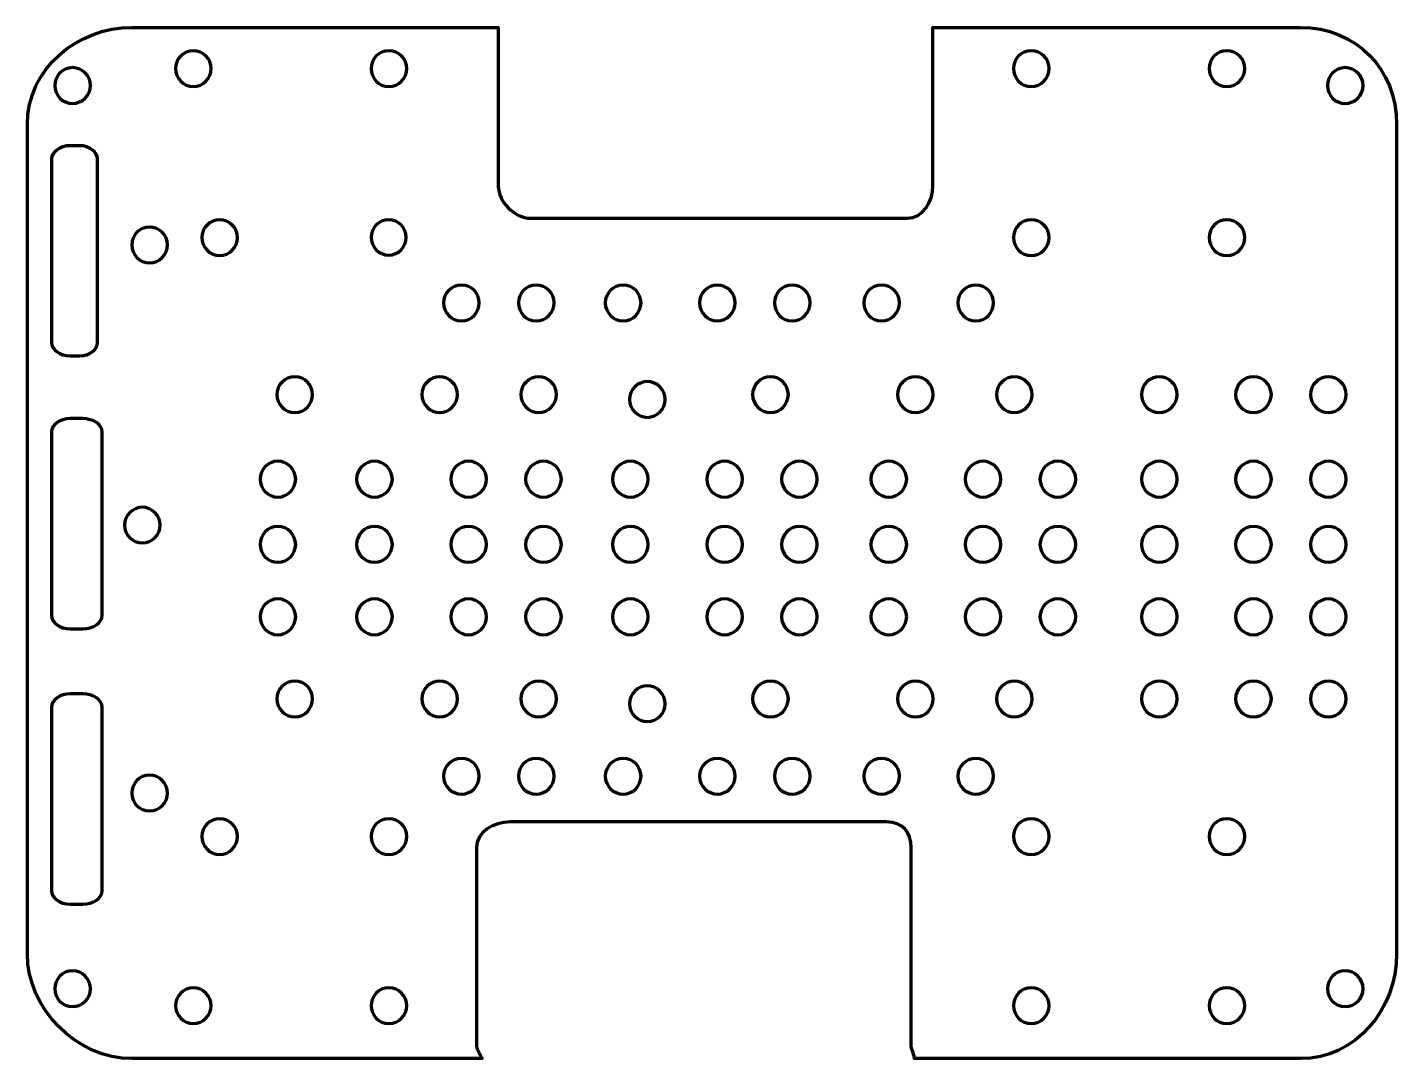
# Model space of a CAD drawing. Header units: inches. Extents: x -3.2 to 16.9, y -19 to 15.7.
# Drawn here: x -3.1 to 16.9, y 0.6 to 15.66 of the extents above; entities that cross this region are included whole.
import ezdxf

# ---------------------------------------------------------------- set-up
doc = ezdxf.new("R2010")
doc.units = ezdxf.units.IN
doc.header["$MEASUREMENT"] = 0
doc.layers.add('Layer 1', color=7, linetype='Continuous')

msp = doc.modelspace()

# ---------------------------------------------------------------- linework, layer by layer
at = {"layer": 'Layer 1', "color": 7, "lineweight": 70, "true_color": 0xffffff}
for points, knots in [([(15.491, 15.663), (15.491, 15.663), (10.125, 15.663), (10.125, 15.663), (10.125, 15.663), (10.125, 13.348), (10.125, 13.348), (10.125, 13.115), (9.979, 12.876), (9.746, 12.876), (9.746, 12.876), (4.246, 12.876), (4.246, 12.876), (4.013, 12.876), (3.775, 13.115), (3.775, 13.348), (3.775, 13.348), (3.775, 15.663), (3.775, 15.663), (3.775, 15.663), (-1.572, 15.663), (-1.572, 15.663), (-2.383, 15.663), (-3.104, 15.055), (-3.104, 14.244), (-3.104, 14.244), (-3.104, 2.132), (-3.104, 2.132), (-3.104, 1.321), (-2.383, 0.6), (-1.572, 0.6), (-1.572, 0.6), (3.537, 0.6), (3.537, 0.6), (3.527, 0.635), (3.457, 0.737), (3.457, 0.776), (3.457, 0.776), (3.457, 3.68), (3.457, 3.68), (3.457, 3.913), (3.712, 4.057), (3.945, 4.057), (3.945, 4.057), (9.445, 4.057), (9.445, 4.057), (9.677, 4.057), (9.807, 3.913), (9.807, 3.68), (9.807, 3.68), (9.807, 0.776), (9.807, 0.776), (9.807, 0.737), (9.862, 0.635), (9.852, 0.6), (9.852, 0.6), (15.491, 0.6), (15.491, 0.6), (16.302, 0.6), (16.898, 1.321), (16.898, 2.132), (16.898, 2.132), (16.898, 14.244), (16.898, 14.244), (16.898, 15.055), (16.302, 15.663), (15.491, 15.663)], [0, 0, 0, 0, 1, 1, 1, 2, 2, 2, 3, 3, 3, 4, 4, 4, 5, 5, 5, 6, 6, 6, 7, 7, 7, 8, 8, 8, 9, 9, 9, 10, 10, 10, 11, 11, 11, 12, 12, 12, 13, 13, 13, 14, 14, 14, 15, 15, 15, 16, 16, 16, 17, 17, 17, 18, 18, 18, 19, 19, 19, 20, 20, 20, 21, 21, 21, 22, 22, 22, 22]), ([(-0.68, 14.8), (-0.824, 14.8), (-0.941, 14.917), (-0.941, 15.061), (-0.941, 15.205), (-0.824, 15.322), (-0.68, 15.322), (-0.536, 15.322), (-0.419, 15.205), (-0.419, 15.061), (-0.419, 14.917), (-0.536, 14.8), (-0.68, 14.8)], [0, 0, 0, 0, 1, 1, 1, 2, 2, 2, 3, 3, 3, 4, 4, 4, 4]), ([(2.177, 14.8), (2.033, 14.8), (1.916, 14.917), (1.916, 15.061), (1.916, 15.205), (2.033, 15.322), (2.177, 15.322), (2.321, 15.322), (2.438, 15.205), (2.438, 15.061), (2.438, 14.917), (2.321, 14.8), (2.177, 14.8)], [0, 0, 0, 0, 1, 1, 1, 2, 2, 2, 3, 3, 3, 4, 4, 4, 4]), ([(11.561, 15.322), (11.705, 15.322), (11.822, 15.205), (11.822, 15.061), (11.822, 14.917), (11.705, 14.8), (11.561, 14.8), (11.417, 14.8), (11.3, 14.917), (11.3, 15.061), (11.3, 15.205), (11.417, 15.322), (11.561, 15.322)], [0, 0, 0, 0, 1, 1, 1, 2, 2, 2, 3, 3, 3, 4, 4, 4, 4]), ([(14.419, 15.322), (14.563, 15.322), (14.68, 15.205), (14.68, 15.061), (14.68, 14.917), (14.563, 14.8), (14.419, 14.8), (14.275, 14.8), (14.158, 14.917), (14.158, 15.061), (14.158, 15.205), (14.275, 15.322), (14.419, 15.322)], [0, 0, 0, 0, 1, 1, 1, 2, 2, 2, 3, 3, 3, 4, 4, 4, 4]), ([(-2.444, 14.553), (-2.588, 14.553), (-2.705, 14.67), (-2.705, 14.814), (-2.705, 14.958), (-2.588, 15.075), (-2.444, 15.075), (-2.3, 15.075), (-2.183, 14.958), (-2.183, 14.814), (-2.183, 14.67), (-2.3, 14.553), (-2.444, 14.553)], [0, 0, 0, 0, 1, 1, 1, 2, 2, 2, 3, 3, 3, 4, 4, 4, 4]), ([(16.147, 14.553), (16.003, 14.553), (15.886, 14.67), (15.886, 14.814), (15.886, 14.958), (16.003, 15.075), (16.147, 15.075), (16.291, 15.075), (16.408, 14.958), (16.408, 14.814), (16.408, 14.67), (16.291, 14.553), (16.147, 14.553)], [0, 0, 0, 0, 1, 1, 1, 2, 2, 2, 3, 3, 3, 4, 4, 4, 4]), ([(-2.081, 11.064), (-2.081, 10.955), (-2.194, 10.866), (-2.345, 10.866), (-2.345, 10.866), (-2.478, 10.866), (-2.478, 10.866), (-2.629, 10.866), (-2.752, 10.955), (-2.752, 11.064), (-2.752, 11.064), (-2.752, 13.736), (-2.752, 13.736), (-2.752, 13.846), (-2.629, 13.935), (-2.478, 13.935), (-2.478, 13.935), (-2.345, 13.935), (-2.345, 13.935), (-2.194, 13.935), (-2.081, 13.846), (-2.081, 13.736), (-2.081, 13.736), (-2.081, 11.064), (-2.081, 11.064)], [0, 0, 0, 0, 1, 1, 1, 2, 2, 2, 3, 3, 3, 4, 4, 4, 5, 5, 5, 6, 6, 6, 7, 7, 7, 8, 8, 8, 8]), ([(-0.296, 12.331), (-0.44, 12.331), (-0.557, 12.448), (-0.557, 12.592), (-0.557, 12.736), (-0.44, 12.853), (-0.296, 12.853), (-0.152, 12.853), (-0.035, 12.736), (-0.035, 12.592), (-0.035, 12.448), (-0.152, 12.331), (-0.296, 12.331)], [0, 0, 0, 0, 1, 1, 1, 2, 2, 2, 3, 3, 3, 4, 4, 4, 4]), ([(1.916, 12.595), (1.916, 12.737), (2.032, 12.853), (2.174, 12.853), (2.316, 12.853), (2.431, 12.737), (2.431, 12.595), (2.431, 12.453), (2.316, 12.338), (2.174, 12.338), (2.032, 12.338), (1.916, 12.453), (1.916, 12.595)], [0, 0, 0, 0, 1, 1, 1, 2, 2, 2, 3, 3, 3, 4, 4, 4, 4]), ([(11.561, 12.853), (11.705, 12.853), (11.822, 12.736), (11.822, 12.592), (11.822, 12.448), (11.705, 12.331), (11.561, 12.331), (11.417, 12.331), (11.3, 12.448), (11.3, 12.592), (11.3, 12.736), (11.417, 12.853), (11.561, 12.853)], [0, 0, 0, 0, 1, 1, 1, 2, 2, 2, 3, 3, 3, 4, 4, 4, 4]), ([(14.419, 12.853), (14.563, 12.853), (14.68, 12.736), (14.68, 12.592), (14.68, 12.448), (14.563, 12.331), (14.419, 12.331), (14.275, 12.331), (14.158, 12.448), (14.158, 12.592), (14.158, 12.736), (14.275, 12.853), (14.419, 12.853)], [0, 0, 0, 0, 1, 1, 1, 2, 2, 2, 3, 3, 3, 4, 4, 4, 4]), ([(-1.319, 12.225), (-1.463, 12.225), (-1.58, 12.342), (-1.58, 12.486), (-1.58, 12.63), (-1.463, 12.747), (-1.319, 12.747), (-1.175, 12.747), (-1.058, 12.63), (-1.058, 12.486), (-1.058, 12.342), (-1.175, 12.225), (-1.319, 12.225)], [0, 0, 0, 0, 1, 1, 1, 2, 2, 2, 3, 3, 3, 4, 4, 4, 4]), ([(3.236, 11.9), (3.38, 11.9), (3.497, 11.783), (3.497, 11.639), (3.497, 11.495), (3.38, 11.378), (3.236, 11.378), (3.092, 11.378), (2.975, 11.495), (2.975, 11.639), (2.975, 11.783), (3.092, 11.9), (3.236, 11.9)], [0, 0, 0, 0, 1, 1, 1, 2, 2, 2, 3, 3, 3, 4, 4, 4, 4]), ([(4.329, 11.9), (4.473, 11.9), (4.59, 11.783), (4.59, 11.639), (4.59, 11.495), (4.473, 11.378), (4.329, 11.378), (4.185, 11.378), (4.068, 11.495), (4.068, 11.639), (4.068, 11.783), (4.185, 11.9), (4.329, 11.9)], [0, 0, 0, 0, 1, 1, 1, 2, 2, 2, 3, 3, 3, 4, 4, 4, 4]), ([(5.599, 11.9), (5.743, 11.9), (5.86, 11.783), (5.86, 11.639), (5.86, 11.495), (5.743, 11.378), (5.599, 11.378), (5.455, 11.378), (5.338, 11.495), (5.338, 11.639), (5.338, 11.783), (5.455, 11.9), (5.599, 11.9)], [0, 0, 0, 0, 1, 1, 1, 2, 2, 2, 3, 3, 3, 4, 4, 4, 4]), ([(6.975, 11.9), (7.119, 11.9), (7.236, 11.783), (7.236, 11.639), (7.236, 11.495), (7.119, 11.378), (6.975, 11.378), (6.831, 11.378), (6.714, 11.495), (6.714, 11.639), (6.714, 11.783), (6.831, 11.9), (6.975, 11.9)], [0, 0, 0, 0, 1, 1, 1, 2, 2, 2, 3, 3, 3, 4, 4, 4, 4]), ([(8.069, 11.9), (8.213, 11.9), (8.33, 11.783), (8.33, 11.639), (8.33, 11.495), (8.213, 11.378), (8.069, 11.378), (7.925, 11.378), (7.808, 11.495), (7.808, 11.639), (7.808, 11.783), (7.925, 11.9), (8.069, 11.9)], [0, 0, 0, 0, 1, 1, 1, 2, 2, 2, 3, 3, 3, 4, 4, 4, 4]), ([(9.374, 11.9), (9.518, 11.9), (9.635, 11.783), (9.635, 11.639), (9.635, 11.495), (9.518, 11.378), (9.374, 11.378), (9.23, 11.378), (9.113, 11.495), (9.113, 11.639), (9.113, 11.783), (9.23, 11.9), (9.374, 11.9)], [0, 0, 0, 0, 1, 1, 1, 2, 2, 2, 3, 3, 3, 4, 4, 4, 4]), ([(10.75, 11.9), (10.894, 11.9), (11.011, 11.783), (11.011, 11.639), (11.011, 11.495), (10.894, 11.378), (10.75, 11.378), (10.606, 11.378), (10.489, 11.495), (10.489, 11.639), (10.489, 11.783), (10.606, 11.9), (10.75, 11.9)], [0, 0, 0, 0, 1, 1, 1, 2, 2, 2, 3, 3, 3, 4, 4, 4, 4]), ([(0.801, 10.038), (0.657, 10.038), (0.541, 10.155), (0.541, 10.299), (0.541, 10.443), (0.657, 10.559), (0.801, 10.559), (0.946, 10.559), (1.062, 10.443), (1.062, 10.299), (1.062, 10.155), (0.946, 10.038), (0.801, 10.038)], [0, 0, 0, 0, 1, 1, 1, 2, 2, 2, 3, 3, 3, 4, 4, 4, 4]), ([(2.918, 10.559), (3.062, 10.559), (3.179, 10.443), (3.179, 10.299), (3.179, 10.155), (3.062, 10.038), (2.918, 10.038), (2.774, 10.038), (2.657, 10.155), (2.657, 10.299), (2.657, 10.443), (2.774, 10.559), (2.918, 10.559)], [0, 0, 0, 0, 1, 1, 1, 2, 2, 2, 3, 3, 3, 4, 4, 4, 4]), ([(4.625, 10.299), (4.625, 10.155), (4.509, 10.038), (4.365, 10.038), (4.22, 10.038), (4.104, 10.155), (4.104, 10.299), (4.104, 10.443), (4.22, 10.559), (4.365, 10.559), (4.509, 10.559), (4.625, 10.443), (4.625, 10.299)], [0, 0, 0, 0, 1, 1, 1, 2, 2, 2, 3, 3, 3, 4, 4, 4, 4]), ([(5.952, 9.967), (5.808, 9.967), (5.691, 10.084), (5.691, 10.228), (5.691, 10.372), (5.808, 10.489), (5.952, 10.489), (6.096, 10.489), (6.213, 10.372), (6.213, 10.228), (6.213, 10.084), (6.096, 9.967), (5.952, 9.967)], [0, 0, 0, 0, 1, 1, 1, 2, 2, 2, 3, 3, 3, 4, 4, 4, 4]), ([(7.751, 10.559), (7.895, 10.559), (8.012, 10.443), (8.012, 10.299), (8.012, 10.155), (7.895, 10.038), (7.751, 10.038), (7.607, 10.038), (7.49, 10.155), (7.49, 10.299), (7.49, 10.443), (7.607, 10.559), (7.751, 10.559)], [0, 0, 0, 0, 1, 1, 1, 2, 2, 2, 3, 3, 3, 4, 4, 4, 4]), ([(9.868, 10.038), (9.724, 10.038), (9.607, 10.155), (9.607, 10.299), (9.607, 10.443), (9.724, 10.559), (9.868, 10.559), (10.012, 10.559), (10.129, 10.443), (10.129, 10.299), (10.129, 10.155), (10.012, 10.038), (9.868, 10.038)], [0, 0, 0, 0, 1, 1, 1, 2, 2, 2, 3, 3, 3, 4, 4, 4, 4]), ([(11.314, 10.559), (11.458, 10.559), (11.575, 10.443), (11.575, 10.299), (11.575, 10.155), (11.458, 10.038), (11.314, 10.038), (11.17, 10.038), (11.053, 10.155), (11.053, 10.299), (11.053, 10.443), (11.17, 10.559), (11.314, 10.559)], [0, 0, 0, 0, 1, 1, 1, 2, 2, 2, 3, 3, 3, 4, 4, 4, 4]), ([(13.431, 10.038), (13.287, 10.038), (13.17, 10.155), (13.17, 10.299), (13.17, 10.443), (13.287, 10.559), (13.431, 10.559), (13.575, 10.559), (13.692, 10.443), (13.692, 10.299), (13.692, 10.155), (13.575, 10.038), (13.431, 10.038)], [0, 0, 0, 0, 1, 1, 1, 2, 2, 2, 3, 3, 3, 4, 4, 4, 4]), ([(14.807, 10.038), (14.663, 10.038), (14.546, 10.155), (14.546, 10.299), (14.546, 10.443), (14.663, 10.559), (14.807, 10.559), (14.951, 10.559), (15.068, 10.443), (15.068, 10.299), (15.068, 10.155), (14.951, 10.038), (14.807, 10.038)], [0, 0, 0, 0, 1, 1, 1, 2, 2, 2, 3, 3, 3, 4, 4, 4, 4]), ([(15.9, 10.559), (16.044, 10.559), (16.161, 10.443), (16.161, 10.299), (16.161, 10.155), (16.044, 10.038), (15.9, 10.038), (15.756, 10.038), (15.64, 10.155), (15.64, 10.299), (15.64, 10.443), (15.756, 10.559), (15.9, 10.559)], [0, 0, 0, 0, 1, 1, 1, 2, 2, 2, 3, 3, 3, 4, 4, 4, 4]), ([(-2.011, 7.078), (-2.011, 6.968), (-2.145, 6.879), (-2.296, 6.879), (-2.296, 6.879), (-2.478, 6.879), (-2.478, 6.879), (-2.629, 6.879), (-2.752, 6.968), (-2.752, 7.078), (-2.752, 7.078), (-2.752, 9.75), (-2.752, 9.75), (-2.752, 9.859), (-2.629, 9.948), (-2.478, 9.948), (-2.478, 9.948), (-2.296, 9.948), (-2.296, 9.948), (-2.145, 9.948), (-2.011, 9.859), (-2.011, 9.75), (-2.011, 9.75), (-2.011, 7.078), (-2.011, 7.078)], [0, 0, 0, 0, 1, 1, 1, 2, 2, 2, 3, 3, 3, 4, 4, 4, 5, 5, 5, 6, 6, 6, 7, 7, 7, 8, 8, 8, 8]), ([(0.555, 9.325), (0.699, 9.325), (0.815, 9.208), (0.815, 9.064), (0.815, 8.92), (0.699, 8.803), (0.555, 8.803), (0.41, 8.803), (0.294, 8.92), (0.294, 9.064), (0.294, 9.208), (0.41, 9.325), (0.555, 9.325)], [0, 0, 0, 0, 1, 1, 1, 2, 2, 2, 3, 3, 3, 4, 4, 4, 4]), ([(1.966, 9.325), (2.11, 9.325), (2.227, 9.208), (2.227, 9.064), (2.227, 8.92), (2.11, 8.803), (1.966, 8.803), (1.822, 8.803), (1.705, 8.92), (1.705, 9.064), (1.705, 9.208), (1.822, 9.325), (1.966, 9.325)], [0, 0, 0, 0, 1, 1, 1, 2, 2, 2, 3, 3, 3, 4, 4, 4, 4]), ([(3.341, 8.803), (3.197, 8.803), (3.081, 8.92), (3.081, 9.064), (3.081, 9.208), (3.197, 9.325), (3.341, 9.325), (3.486, 9.325), (3.602, 9.208), (3.602, 9.064), (3.602, 8.92), (3.486, 8.803), (3.341, 8.803)], [0, 0, 0, 0, 1, 1, 1, 2, 2, 2, 3, 3, 3, 4, 4, 4, 4]), ([(4.435, 8.803), (4.291, 8.803), (4.174, 8.92), (4.174, 9.064), (4.174, 9.208), (4.291, 9.325), (4.435, 9.325), (4.579, 9.325), (4.696, 9.208), (4.696, 9.064), (4.696, 8.92), (4.579, 8.803), (4.435, 8.803)], [0, 0, 0, 0, 1, 1, 1, 2, 2, 2, 3, 3, 3, 4, 4, 4, 4]), ([(5.705, 8.803), (5.561, 8.803), (5.444, 8.92), (5.444, 9.064), (5.444, 9.208), (5.561, 9.325), (5.705, 9.325), (5.849, 9.325), (5.966, 9.208), (5.966, 9.064), (5.966, 8.92), (5.849, 8.803), (5.705, 8.803)], [0, 0, 0, 0, 1, 1, 1, 2, 2, 2, 3, 3, 3, 4, 4, 4, 4]), ([(7.081, 8.803), (6.937, 8.803), (6.82, 8.92), (6.82, 9.064), (6.82, 9.208), (6.937, 9.325), (7.081, 9.325), (7.225, 9.325), (7.342, 9.208), (7.342, 9.064), (7.342, 8.92), (7.225, 8.803), (7.081, 8.803)], [0, 0, 0, 0, 1, 1, 1, 2, 2, 2, 3, 3, 3, 4, 4, 4, 4]), ([(8.175, 8.803), (8.03, 8.803), (7.914, 8.92), (7.914, 9.064), (7.914, 9.208), (8.03, 9.325), (8.175, 9.325), (8.319, 9.325), (8.435, 9.208), (8.435, 9.064), (8.435, 8.92), (8.319, 8.803), (8.175, 8.803)], [0, 0, 0, 0, 1, 1, 1, 2, 2, 2, 3, 3, 3, 4, 4, 4, 4]), ([(9.48, 8.803), (9.336, 8.803), (9.219, 8.92), (9.219, 9.064), (9.219, 9.208), (9.336, 9.325), (9.48, 9.325), (9.624, 9.325), (9.741, 9.208), (9.741, 9.064), (9.741, 8.92), (9.624, 8.803), (9.48, 8.803)], [0, 0, 0, 0, 1, 1, 1, 2, 2, 2, 3, 3, 3, 4, 4, 4, 4]), ([(11.117, 9.064), (11.117, 8.92), (11, 8.803), (10.856, 8.803), (10.712, 8.803), (10.595, 8.92), (10.595, 9.064), (10.595, 9.208), (10.712, 9.325), (10.856, 9.325), (11, 9.325), (11.117, 9.208), (11.117, 9.064)], [0, 0, 0, 0, 1, 1, 1, 2, 2, 2, 3, 3, 3, 4, 4, 4, 4]), ([(11.949, 8.803), (11.805, 8.803), (11.688, 8.92), (11.688, 9.064), (11.688, 9.208), (11.805, 9.325), (11.949, 9.325), (12.093, 9.325), (12.21, 9.208), (12.21, 9.064), (12.21, 8.92), (12.093, 8.803), (11.949, 8.803)], [0, 0, 0, 0, 1, 1, 1, 2, 2, 2, 3, 3, 3, 4, 4, 4, 4]), ([(13.431, 8.803), (13.287, 8.803), (13.17, 8.92), (13.17, 9.064), (13.17, 9.208), (13.287, 9.325), (13.431, 9.325), (13.575, 9.325), (13.692, 9.208), (13.692, 9.064), (13.692, 8.92), (13.575, 8.803), (13.431, 8.803)], [0, 0, 0, 0, 1, 1, 1, 2, 2, 2, 3, 3, 3, 4, 4, 4, 4]), ([(14.807, 8.803), (14.663, 8.803), (14.546, 8.92), (14.546, 9.064), (14.546, 9.208), (14.663, 9.325), (14.807, 9.325), (14.951, 9.325), (15.068, 9.208), (15.068, 9.064), (15.068, 8.92), (14.951, 8.803), (14.807, 8.803)], [0, 0, 0, 0, 1, 1, 1, 2, 2, 2, 3, 3, 3, 4, 4, 4, 4]), ([(15.9, 9.325), (16.044, 9.325), (16.161, 9.208), (16.161, 9.064), (16.161, 8.92), (16.044, 8.803), (15.9, 8.803), (15.756, 8.803), (15.64, 8.92), (15.64, 9.064), (15.64, 9.208), (15.756, 9.325), (15.9, 9.325)], [0, 0, 0, 0, 1, 1, 1, 2, 2, 2, 3, 3, 3, 4, 4, 4, 4]), ([(-1.425, 8.132), (-1.569, 8.132), (-1.686, 8.248), (-1.686, 8.392), (-1.686, 8.536), (-1.569, 8.653), (-1.425, 8.653), (-1.281, 8.653), (-1.164, 8.536), (-1.164, 8.392), (-1.164, 8.248), (-1.281, 8.132), (-1.425, 8.132)], [0, 0, 0, 0, 1, 1, 1, 2, 2, 2, 3, 3, 3, 4, 4, 4, 4]), ([(0.555, 8.372), (0.699, 8.372), (0.815, 8.255), (0.815, 8.111), (0.815, 7.967), (0.699, 7.851), (0.555, 7.851), (0.41, 7.851), (0.294, 7.967), (0.294, 8.111), (0.294, 8.255), (0.41, 8.372), (0.555, 8.372)], [0, 0, 0, 0, 1, 1, 1, 2, 2, 2, 3, 3, 3, 4, 4, 4, 4]), ([(1.966, 8.372), (2.11, 8.372), (2.227, 8.255), (2.227, 8.111), (2.227, 7.967), (2.11, 7.851), (1.966, 7.851), (1.822, 7.851), (1.705, 7.967), (1.705, 8.111), (1.705, 8.255), (1.822, 8.372), (1.966, 8.372)], [0, 0, 0, 0, 1, 1, 1, 2, 2, 2, 3, 3, 3, 4, 4, 4, 4]), ([(3.341, 7.851), (3.197, 7.851), (3.081, 7.967), (3.081, 8.111), (3.081, 8.255), (3.197, 8.372), (3.341, 8.372), (3.486, 8.372), (3.602, 8.255), (3.602, 8.111), (3.602, 7.967), (3.486, 7.851), (3.341, 7.851)], [0, 0, 0, 0, 1, 1, 1, 2, 2, 2, 3, 3, 3, 4, 4, 4, 4]), ([(4.435, 7.851), (4.291, 7.851), (4.174, 7.967), (4.174, 8.111), (4.174, 8.255), (4.291, 8.372), (4.435, 8.372), (4.579, 8.372), (4.696, 8.255), (4.696, 8.111), (4.696, 7.967), (4.579, 7.851), (4.435, 7.851)], [0, 0, 0, 0, 1, 1, 1, 2, 2, 2, 3, 3, 3, 4, 4, 4, 4]), ([(5.705, 7.851), (5.561, 7.851), (5.444, 7.967), (5.444, 8.111), (5.444, 8.255), (5.561, 8.372), (5.705, 8.372), (5.849, 8.372), (5.966, 8.255), (5.966, 8.111), (5.966, 7.967), (5.849, 7.851), (5.705, 7.851)], [0, 0, 0, 0, 1, 1, 1, 2, 2, 2, 3, 3, 3, 4, 4, 4, 4]), ([(7.081, 7.851), (6.937, 7.851), (6.82, 7.967), (6.82, 8.111), (6.82, 8.255), (6.937, 8.372), (7.081, 8.372), (7.225, 8.372), (7.342, 8.255), (7.342, 8.111), (7.342, 7.967), (7.225, 7.851), (7.081, 7.851)], [0, 0, 0, 0, 1, 1, 1, 2, 2, 2, 3, 3, 3, 4, 4, 4, 4]), ([(8.175, 7.851), (8.03, 7.851), (7.914, 7.967), (7.914, 8.111), (7.914, 8.255), (8.03, 8.372), (8.175, 8.372), (8.319, 8.372), (8.435, 8.255), (8.435, 8.111), (8.435, 7.967), (8.319, 7.851), (8.175, 7.851)], [0, 0, 0, 0, 1, 1, 1, 2, 2, 2, 3, 3, 3, 4, 4, 4, 4]), ([(9.48, 7.851), (9.336, 7.851), (9.219, 7.967), (9.219, 8.111), (9.219, 8.255), (9.336, 8.372), (9.48, 8.372), (9.624, 8.372), (9.741, 8.255), (9.741, 8.111), (9.741, 7.967), (9.624, 7.851), (9.48, 7.851)], [0, 0, 0, 0, 1, 1, 1, 2, 2, 2, 3, 3, 3, 4, 4, 4, 4]), ([(11.117, 8.111), (11.117, 7.967), (11, 7.851), (10.856, 7.851), (10.712, 7.851), (10.595, 7.967), (10.595, 8.111), (10.595, 8.255), (10.712, 8.372), (10.856, 8.372), (11, 8.372), (11.117, 8.255), (11.117, 8.111)], [0, 0, 0, 0, 1, 1, 1, 2, 2, 2, 3, 3, 3, 4, 4, 4, 4]), ([(11.949, 7.851), (11.805, 7.851), (11.688, 7.967), (11.688, 8.111), (11.688, 8.255), (11.805, 8.372), (11.949, 8.372), (12.093, 8.372), (12.21, 8.255), (12.21, 8.111), (12.21, 7.967), (12.093, 7.851), (11.949, 7.851)], [0, 0, 0, 0, 1, 1, 1, 2, 2, 2, 3, 3, 3, 4, 4, 4, 4]), ([(13.431, 7.851), (13.287, 7.851), (13.17, 7.967), (13.17, 8.111), (13.17, 8.255), (13.287, 8.372), (13.431, 8.372), (13.575, 8.372), (13.692, 8.255), (13.692, 8.111), (13.692, 7.967), (13.575, 7.851), (13.431, 7.851)], [0, 0, 0, 0, 1, 1, 1, 2, 2, 2, 3, 3, 3, 4, 4, 4, 4]), ([(14.807, 7.851), (14.663, 7.851), (14.546, 7.967), (14.546, 8.111), (14.546, 8.255), (14.663, 8.372), (14.807, 8.372), (14.951, 8.372), (15.068, 8.255), (15.068, 8.111), (15.068, 7.967), (14.951, 7.851), (14.807, 7.851)], [0, 0, 0, 0, 1, 1, 1, 2, 2, 2, 3, 3, 3, 4, 4, 4, 4]), ([(15.9, 8.372), (16.044, 8.372), (16.161, 8.255), (16.161, 8.111), (16.161, 7.967), (16.044, 7.851), (15.9, 7.851), (15.756, 7.851), (15.64, 7.967), (15.64, 8.111), (15.64, 8.255), (15.756, 8.372), (15.9, 8.372)], [0, 0, 0, 0, 1, 1, 1, 2, 2, 2, 3, 3, 3, 4, 4, 4, 4]), ([(0.294, 7.053), (0.294, 7.197), (0.41, 7.314), (0.555, 7.314), (0.699, 7.314), (0.815, 7.197), (0.815, 7.053), (0.815, 6.909), (0.699, 6.792), (0.555, 6.792), (0.41, 6.792), (0.294, 6.909), (0.294, 7.053)], [0, 0, 0, 0, 1, 1, 1, 2, 2, 2, 3, 3, 3, 4, 4, 4, 4]), ([(1.705, 7.053), (1.705, 7.197), (1.822, 7.314), (1.966, 7.314), (2.11, 7.314), (2.227, 7.197), (2.227, 7.053), (2.227, 6.909), (2.11, 6.792), (1.966, 6.792), (1.822, 6.792), (1.705, 6.909), (1.705, 7.053)], [0, 0, 0, 0, 1, 1, 1, 2, 2, 2, 3, 3, 3, 4, 4, 4, 4]), ([(3.341, 6.792), (3.197, 6.792), (3.081, 6.909), (3.081, 7.053), (3.081, 7.197), (3.197, 7.314), (3.341, 7.314), (3.486, 7.314), (3.602, 7.197), (3.602, 7.053), (3.602, 6.909), (3.486, 6.792), (3.341, 6.792)], [0, 0, 0, 0, 1, 1, 1, 2, 2, 2, 3, 3, 3, 4, 4, 4, 4]), ([(4.435, 6.792), (4.291, 6.792), (4.174, 6.909), (4.174, 7.053), (4.174, 7.197), (4.291, 7.314), (4.435, 7.314), (4.579, 7.314), (4.696, 7.197), (4.696, 7.053), (4.696, 6.909), (4.579, 6.792), (4.435, 6.792)], [0, 0, 0, 0, 1, 1, 1, 2, 2, 2, 3, 3, 3, 4, 4, 4, 4]), ([(5.966, 7.053), (5.966, 6.909), (5.849, 6.792), (5.705, 6.792), (5.561, 6.792), (5.444, 6.909), (5.444, 7.053), (5.444, 7.197), (5.561, 7.314), (5.705, 7.314), (5.849, 7.314), (5.966, 7.197), (5.966, 7.053)], [0, 0, 0, 0, 1, 1, 1, 2, 2, 2, 3, 3, 3, 4, 4, 4, 4]), ([(7.081, 6.792), (6.937, 6.792), (6.82, 6.909), (6.82, 7.053), (6.82, 7.197), (6.937, 7.314), (7.081, 7.314), (7.225, 7.314), (7.342, 7.197), (7.342, 7.053), (7.342, 6.909), (7.225, 6.792), (7.081, 6.792)], [0, 0, 0, 0, 1, 1, 1, 2, 2, 2, 3, 3, 3, 4, 4, 4, 4]), ([(8.175, 6.792), (8.03, 6.792), (7.914, 6.909), (7.914, 7.053), (7.914, 7.197), (8.03, 7.314), (8.175, 7.314), (8.319, 7.314), (8.435, 7.197), (8.435, 7.053), (8.435, 6.909), (8.319, 6.792), (8.175, 6.792)], [0, 0, 0, 0, 1, 1, 1, 2, 2, 2, 3, 3, 3, 4, 4, 4, 4]), ([(9.741, 7.053), (9.741, 6.909), (9.624, 6.792), (9.48, 6.792), (9.336, 6.792), (9.219, 6.909), (9.219, 7.053), (9.219, 7.197), (9.336, 7.314), (9.48, 7.314), (9.624, 7.314), (9.741, 7.197), (9.741, 7.053)], [0, 0, 0, 0, 1, 1, 1, 2, 2, 2, 3, 3, 3, 4, 4, 4, 4]), ([(10.856, 6.792), (10.712, 6.792), (10.595, 6.909), (10.595, 7.053), (10.595, 7.197), (10.712, 7.314), (10.856, 7.314), (11, 7.314), (11.117, 7.197), (11.117, 7.053), (11.117, 6.909), (11, 6.792), (10.856, 6.792)], [0, 0, 0, 0, 1, 1, 1, 2, 2, 2, 3, 3, 3, 4, 4, 4, 4]), ([(11.949, 6.792), (11.805, 6.792), (11.688, 6.909), (11.688, 7.053), (11.688, 7.197), (11.805, 7.314), (11.949, 7.314), (12.093, 7.314), (12.21, 7.197), (12.21, 7.053), (12.21, 6.909), (12.093, 6.792), (11.949, 6.792)], [0, 0, 0, 0, 1, 1, 1, 2, 2, 2, 3, 3, 3, 4, 4, 4, 4]), ([(13.431, 6.792), (13.287, 6.792), (13.17, 6.909), (13.17, 7.053), (13.17, 7.197), (13.287, 7.314), (13.431, 7.314), (13.575, 7.314), (13.692, 7.197), (13.692, 7.053), (13.692, 6.909), (13.575, 6.792), (13.431, 6.792)], [0, 0, 0, 0, 1, 1, 1, 2, 2, 2, 3, 3, 3, 4, 4, 4, 4]), ([(14.807, 6.792), (14.663, 6.792), (14.546, 6.909), (14.546, 7.053), (14.546, 7.197), (14.663, 7.314), (14.807, 7.314), (14.951, 7.314), (15.068, 7.197), (15.068, 7.053), (15.068, 6.909), (14.951, 6.792), (14.807, 6.792)], [0, 0, 0, 0, 1, 1, 1, 2, 2, 2, 3, 3, 3, 4, 4, 4, 4]), ([(15.9, 7.314), (16.044, 7.314), (16.161, 7.197), (16.161, 7.053), (16.161, 6.909), (16.044, 6.792), (15.9, 6.792), (15.756, 6.792), (15.64, 6.909), (15.64, 7.053), (15.64, 7.197), (15.756, 7.314), (15.9, 7.314)], [0, 0, 0, 0, 1, 1, 1, 2, 2, 2, 3, 3, 3, 4, 4, 4, 4]), ([(0.801, 5.593), (0.657, 5.593), (0.541, 5.71), (0.541, 5.854), (0.541, 5.998), (0.657, 6.114), (0.801, 6.114), (0.946, 6.114), (1.062, 5.998), (1.062, 5.854), (1.062, 5.71), (0.946, 5.593), (0.801, 5.593)], [0, 0, 0, 0, 1, 1, 1, 2, 2, 2, 3, 3, 3, 4, 4, 4, 4]), ([(2.657, 5.854), (2.657, 5.998), (2.774, 6.114), (2.918, 6.114), (3.062, 6.114), (3.179, 5.998), (3.179, 5.854), (3.179, 5.71), (3.062, 5.593), (2.918, 5.593), (2.774, 5.593), (2.657, 5.71), (2.657, 5.854)], [0, 0, 0, 0, 1, 1, 1, 2, 2, 2, 3, 3, 3, 4, 4, 4, 4]), ([(4.365, 5.593), (4.22, 5.593), (4.104, 5.71), (4.104, 5.854), (4.104, 5.998), (4.22, 6.114), (4.365, 6.114), (4.509, 6.114), (4.625, 5.998), (4.625, 5.854), (4.625, 5.71), (4.509, 5.593), (4.365, 5.593)], [0, 0, 0, 0, 1, 1, 1, 2, 2, 2, 3, 3, 3, 4, 4, 4, 4]), ([(5.952, 5.522), (5.808, 5.522), (5.691, 5.639), (5.691, 5.783), (5.691, 5.927), (5.808, 6.044), (5.952, 6.044), (6.096, 6.044), (6.213, 5.927), (6.213, 5.783), (6.213, 5.639), (6.096, 5.522), (5.952, 5.522)], [0, 0, 0, 0, 1, 1, 1, 2, 2, 2, 3, 3, 3, 4, 4, 4, 4]), ([(7.49, 5.854), (7.49, 5.998), (7.607, 6.114), (7.751, 6.114), (7.895, 6.114), (8.012, 5.998), (8.012, 5.854), (8.012, 5.71), (7.895, 5.593), (7.751, 5.593), (7.607, 5.593), (7.49, 5.71), (7.49, 5.854)], [0, 0, 0, 0, 1, 1, 1, 2, 2, 2, 3, 3, 3, 4, 4, 4, 4]), ([(9.868, 5.593), (9.724, 5.593), (9.607, 5.71), (9.607, 5.854), (9.607, 5.998), (9.724, 6.114), (9.868, 6.114), (10.012, 6.114), (10.129, 5.998), (10.129, 5.854), (10.129, 5.71), (10.012, 5.593), (9.868, 5.593)], [0, 0, 0, 0, 1, 1, 1, 2, 2, 2, 3, 3, 3, 4, 4, 4, 4]), ([(11.053, 5.854), (11.053, 5.998), (11.17, 6.114), (11.314, 6.114), (11.458, 6.114), (11.575, 5.998), (11.575, 5.854), (11.575, 5.71), (11.458, 5.593), (11.314, 5.593), (11.17, 5.593), (11.053, 5.71), (11.053, 5.854)], [0, 0, 0, 0, 1, 1, 1, 2, 2, 2, 3, 3, 3, 4, 4, 4, 4]), ([(13.431, 5.593), (13.287, 5.593), (13.17, 5.71), (13.17, 5.854), (13.17, 5.998), (13.287, 6.114), (13.431, 6.114), (13.575, 6.114), (13.692, 5.998), (13.692, 5.854), (13.692, 5.71), (13.575, 5.593), (13.431, 5.593)], [0, 0, 0, 0, 1, 1, 1, 2, 2, 2, 3, 3, 3, 4, 4, 4, 4]), ([(14.807, 5.593), (14.663, 5.593), (14.546, 5.71), (14.546, 5.854), (14.546, 5.998), (14.663, 6.114), (14.807, 6.114), (14.951, 6.114), (15.068, 5.998), (15.068, 5.854), (15.068, 5.71), (14.951, 5.593), (14.807, 5.593)], [0, 0, 0, 0, 1, 1, 1, 2, 2, 2, 3, 3, 3, 4, 4, 4, 4]), ([(15.64, 5.854), (15.64, 5.998), (15.756, 6.114), (15.9, 6.114), (16.044, 6.114), (16.161, 5.998), (16.161, 5.854), (16.161, 5.71), (16.044, 5.593), (15.9, 5.593), (15.756, 5.593), (15.64, 5.71), (15.64, 5.854)], [0, 0, 0, 0, 1, 1, 1, 2, 2, 2, 3, 3, 3, 4, 4, 4, 4]), ([(-2.011, 3.056), (-2.011, 2.946), (-2.145, 2.857), (-2.296, 2.857), (-2.296, 2.857), (-2.478, 2.857), (-2.478, 2.857), (-2.629, 2.857), (-2.752, 2.946), (-2.752, 3.056), (-2.752, 3.056), (-2.752, 5.728), (-2.752, 5.728), (-2.752, 5.838), (-2.629, 5.927), (-2.478, 5.927), (-2.478, 5.927), (-2.296, 5.927), (-2.296, 5.927), (-2.145, 5.927), (-2.011, 5.838), (-2.011, 5.728), (-2.011, 5.728), (-2.011, 3.056), (-2.011, 3.056)], [0, 0, 0, 0, 1, 1, 1, 2, 2, 2, 3, 3, 3, 4, 4, 4, 5, 5, 5, 6, 6, 6, 7, 7, 7, 8, 8, 8, 8]), ([(3.236, 4.464), (3.092, 4.464), (2.975, 4.581), (2.975, 4.725), (2.975, 4.869), (3.092, 4.986), (3.236, 4.986), (3.38, 4.986), (3.497, 4.869), (3.497, 4.725), (3.497, 4.581), (3.38, 4.464), (3.236, 4.464)], [0, 0, 0, 0, 1, 1, 1, 2, 2, 2, 3, 3, 3, 4, 4, 4, 4]), ([(4.329, 4.464), (4.185, 4.464), (4.068, 4.581), (4.068, 4.725), (4.068, 4.869), (4.185, 4.986), (4.329, 4.986), (4.473, 4.986), (4.59, 4.869), (4.59, 4.725), (4.59, 4.581), (4.473, 4.464), (4.329, 4.464)], [0, 0, 0, 0, 1, 1, 1, 2, 2, 2, 3, 3, 3, 4, 4, 4, 4]), ([(5.599, 4.464), (5.455, 4.464), (5.338, 4.581), (5.338, 4.725), (5.338, 4.869), (5.455, 4.986), (5.599, 4.986), (5.743, 4.986), (5.86, 4.869), (5.86, 4.725), (5.86, 4.581), (5.743, 4.464), (5.599, 4.464)], [0, 0, 0, 0, 1, 1, 1, 2, 2, 2, 3, 3, 3, 4, 4, 4, 4]), ([(6.975, 4.464), (6.831, 4.464), (6.714, 4.581), (6.714, 4.725), (6.714, 4.869), (6.831, 4.986), (6.975, 4.986), (7.119, 4.986), (7.236, 4.869), (7.236, 4.725), (7.236, 4.581), (7.119, 4.464), (6.975, 4.464)], [0, 0, 0, 0, 1, 1, 1, 2, 2, 2, 3, 3, 3, 4, 4, 4, 4]), ([(8.069, 4.464), (7.925, 4.464), (7.808, 4.581), (7.808, 4.725), (7.808, 4.869), (7.925, 4.986), (8.069, 4.986), (8.213, 4.986), (8.33, 4.869), (8.33, 4.725), (8.33, 4.581), (8.213, 4.464), (8.069, 4.464)], [0, 0, 0, 0, 1, 1, 1, 2, 2, 2, 3, 3, 3, 4, 4, 4, 4]), ([(9.374, 4.464), (9.23, 4.464), (9.113, 4.581), (9.113, 4.725), (9.113, 4.869), (9.23, 4.986), (9.374, 4.986), (9.518, 4.986), (9.635, 4.869), (9.635, 4.725), (9.635, 4.581), (9.518, 4.464), (9.374, 4.464)], [0, 0, 0, 0, 1, 1, 1, 2, 2, 2, 3, 3, 3, 4, 4, 4, 4]), ([(10.75, 4.464), (10.606, 4.464), (10.489, 4.581), (10.489, 4.725), (10.489, 4.869), (10.606, 4.986), (10.75, 4.986), (10.894, 4.986), (11.011, 4.869), (11.011, 4.725), (11.011, 4.581), (10.894, 4.464), (10.75, 4.464)], [0, 0, 0, 0, 1, 1, 1, 2, 2, 2, 3, 3, 3, 4, 4, 4, 4]), ([(-1.319, 4.217), (-1.463, 4.217), (-1.58, 4.334), (-1.58, 4.478), (-1.58, 4.622), (-1.463, 4.739), (-1.319, 4.739), (-1.175, 4.739), (-1.058, 4.622), (-1.058, 4.478), (-1.058, 4.334), (-1.175, 4.217), (-1.319, 4.217)], [0, 0, 0, 0, 1, 1, 1, 2, 2, 2, 3, 3, 3, 4, 4, 4, 4]), ([(-0.296, 3.582), (-0.44, 3.582), (-0.557, 3.699), (-0.557, 3.843), (-0.557, 3.987), (-0.44, 4.104), (-0.296, 4.104), (-0.152, 4.104), (-0.035, 3.987), (-0.035, 3.843), (-0.035, 3.699), (-0.152, 3.582), (-0.296, 3.582)], [0, 0, 0, 0, 1, 1, 1, 2, 2, 2, 3, 3, 3, 4, 4, 4, 4]), ([(2.177, 3.582), (2.033, 3.582), (1.916, 3.699), (1.916, 3.843), (1.916, 3.987), (2.033, 4.104), (2.177, 4.104), (2.321, 4.104), (2.438, 3.987), (2.438, 3.843), (2.438, 3.699), (2.321, 3.582), (2.177, 3.582)], [0, 0, 0, 0, 1, 1, 1, 2, 2, 2, 3, 3, 3, 4, 4, 4, 4]), ([(11.561, 3.582), (11.417, 3.582), (11.3, 3.699), (11.3, 3.843), (11.3, 3.987), (11.417, 4.104), (11.561, 4.104), (11.705, 4.104), (11.822, 3.987), (11.822, 3.843), (11.822, 3.699), (11.705, 3.582), (11.561, 3.582)], [0, 0, 0, 0, 1, 1, 1, 2, 2, 2, 3, 3, 3, 4, 4, 4, 4]), ([(14.419, 3.582), (14.275, 3.582), (14.158, 3.699), (14.158, 3.843), (14.158, 3.987), (14.275, 4.104), (14.419, 4.104), (14.563, 4.104), (14.68, 3.987), (14.68, 3.843), (14.68, 3.699), (14.563, 3.582), (14.419, 3.582)], [0, 0, 0, 0, 1, 1, 1, 2, 2, 2, 3, 3, 3, 4, 4, 4, 4]), ([(-2.444, 1.359), (-2.588, 1.359), (-2.705, 1.476), (-2.705, 1.62), (-2.705, 1.764), (-2.588, 1.881), (-2.444, 1.881), (-2.3, 1.881), (-2.183, 1.764), (-2.183, 1.62), (-2.183, 1.476), (-2.3, 1.359), (-2.444, 1.359)], [0, 0, 0, 0, 1, 1, 1, 2, 2, 2, 3, 3, 3, 4, 4, 4, 4]), ([(16.147, 1.359), (16.003, 1.359), (15.886, 1.476), (15.886, 1.62), (15.886, 1.764), (16.003, 1.881), (16.147, 1.881), (16.291, 1.881), (16.408, 1.764), (16.408, 1.62), (16.408, 1.476), (16.291, 1.359), (16.147, 1.359)], [0, 0, 0, 0, 1, 1, 1, 2, 2, 2, 3, 3, 3, 4, 4, 4, 4]), ([(-0.68, 1.112), (-0.824, 1.112), (-0.941, 1.229), (-0.941, 1.373), (-0.941, 1.517), (-0.824, 1.634), (-0.68, 1.634), (-0.536, 1.634), (-0.419, 1.517), (-0.419, 1.373), (-0.419, 1.229), (-0.536, 1.112), (-0.68, 1.112)], [0, 0, 0, 0, 1, 1, 1, 2, 2, 2, 3, 3, 3, 4, 4, 4, 4]), ([(2.177, 1.112), (2.033, 1.112), (1.916, 1.229), (1.916, 1.373), (1.916, 1.517), (2.033, 1.634), (2.177, 1.634), (2.321, 1.634), (2.438, 1.517), (2.438, 1.373), (2.438, 1.229), (2.321, 1.112), (2.177, 1.112)], [0, 0, 0, 0, 1, 1, 1, 2, 2, 2, 3, 3, 3, 4, 4, 4, 4]), ([(11.561, 1.112), (11.417, 1.112), (11.3, 1.229), (11.3, 1.373), (11.3, 1.517), (11.417, 1.634), (11.561, 1.634), (11.705, 1.634), (11.822, 1.517), (11.822, 1.373), (11.822, 1.229), (11.705, 1.112), (11.561, 1.112)], [0, 0, 0, 0, 1, 1, 1, 2, 2, 2, 3, 3, 3, 4, 4, 4, 4]), ([(14.419, 1.112), (14.275, 1.112), (14.158, 1.229), (14.158, 1.373), (14.158, 1.517), (14.275, 1.634), (14.419, 1.634), (14.563, 1.634), (14.68, 1.517), (14.68, 1.373), (14.68, 1.229), (14.563, 1.112), (14.419, 1.112)], [0, 0, 0, 0, 1, 1, 1, 2, 2, 2, 3, 3, 3, 4, 4, 4, 4])]:
    msp.add_open_spline(points, degree=3, knots=knots, dxfattribs=at)

doc.saveas('drawing.dxf')
